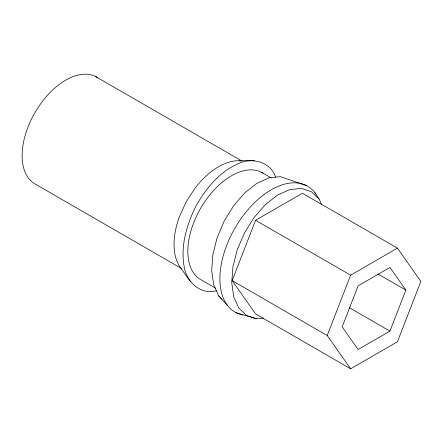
<?xml version="1.0" encoding="UTF-8"?>
<svg xmlns="http://www.w3.org/2000/svg" width="443" height="443" viewBox="0 0 443 443"><rect width="100%" height="100%" fill="white"/><g stroke="black" fill="none" stroke-linecap="round" stroke-linejoin="round"><path stroke-width="0.66" d="M263.447 318.074L256.652 318.777L246.629 315.532L238.81 308.062L233.727 296.888L231.728 282.756L232.946 266.636L237.304 249.63L244.503 232.896L254.049 217.568L265.296 204.694L277.473 195.153L289.75 189.598L301.295 188.402L311.324 191.647L319.143 199.112L321.684 204.699M232.16 280.618L255.567 220.287L302.386 193.259L397.443 248.141L420.85 281.443L397.443 341.769L350.623 368.803L255.567 313.921L232.16 280.618L327.216 335.501L350.623 368.803M327.216 335.501L350.623 275.169L397.443 248.141M389.951 331.115L405.866 290.093L389.951 267.445L358.116 285.824L342.201 326.851L358.116 349.494L389.951 331.115L349.322 307.658M275.668 177.172C270.95 163.317 255.938 158.157 242.531 161.977C221.544 169.315 206.626 187.217 195.983 206.023C186.143 225.664 179.703 248.29 184.897 270.197C188.967 284.09 201.515 294.623 216.405 290.78M190.13 281.288L180.755 268.004A64.274 37.107 -60 0 1 179.337 216.849L186.115 201.903L195.114 188.109A62.424 36.044 -60 0 1 239.635 160.743L254.409 160.587M239.635 160.748L240.892 161.075M236.108 312.708L256.652 318.777M306.429 185.573L280.502 176.674L269.078 177.798L256.934 183.28L244.89 192.744L233.766 205.546L224.324 220.813L217.203 237.503L212.895 254.481L211.688 270.595L213.664 284.733L218.692 295.946L227.608 305.631M95.577 76.528L241.872 160.992M261.287 172.2L271.254 177.953M377.785 273.879L405.866 290.093M255.567 220.287L350.623 275.169M181.597 268.547L35.9 184.426A61.671 35.606 -60 0 1 34.781 112.882A61.671 35.606 -60 0 1 97.305 77.508M215.68 288.221L201.609 280.098A61.671 35.606 -60 0 1 200.491 208.553A61.671 35.606 -60 0 1 263.015 173.18M218.692 295.946L222.076 299.235M314.929 192.644L319.143 199.112M242.941 314.995A72.669 41.952 -60 0 1 236.263 225.913A72.669 41.952 -60 0 1 316.058 194.206"/></g></svg>
